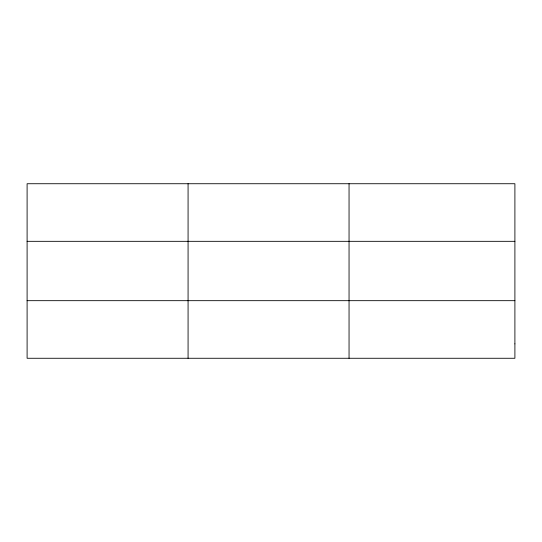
<?xml version="1.0" encoding="UTF-8"?>
<svg xmlns="http://www.w3.org/2000/svg" width="542" height="542" viewBox="0 0 542 542"><rect width="100%" height="100%" fill="white"/><g stroke="black" fill="none" stroke-linecap="round" stroke-linejoin="round"><path stroke-width="0.81" d="M188.074 358.269L188.074 183.731M349.048 358.269L349.048 183.731M27.1 241.325L514.9 241.325M27.1 300.675L514.9 300.675M514.9 343.872L514.9 358.269L27.1 358.269L27.1 183.731L514.9 183.731L514.9 343.872"/></g></svg>
